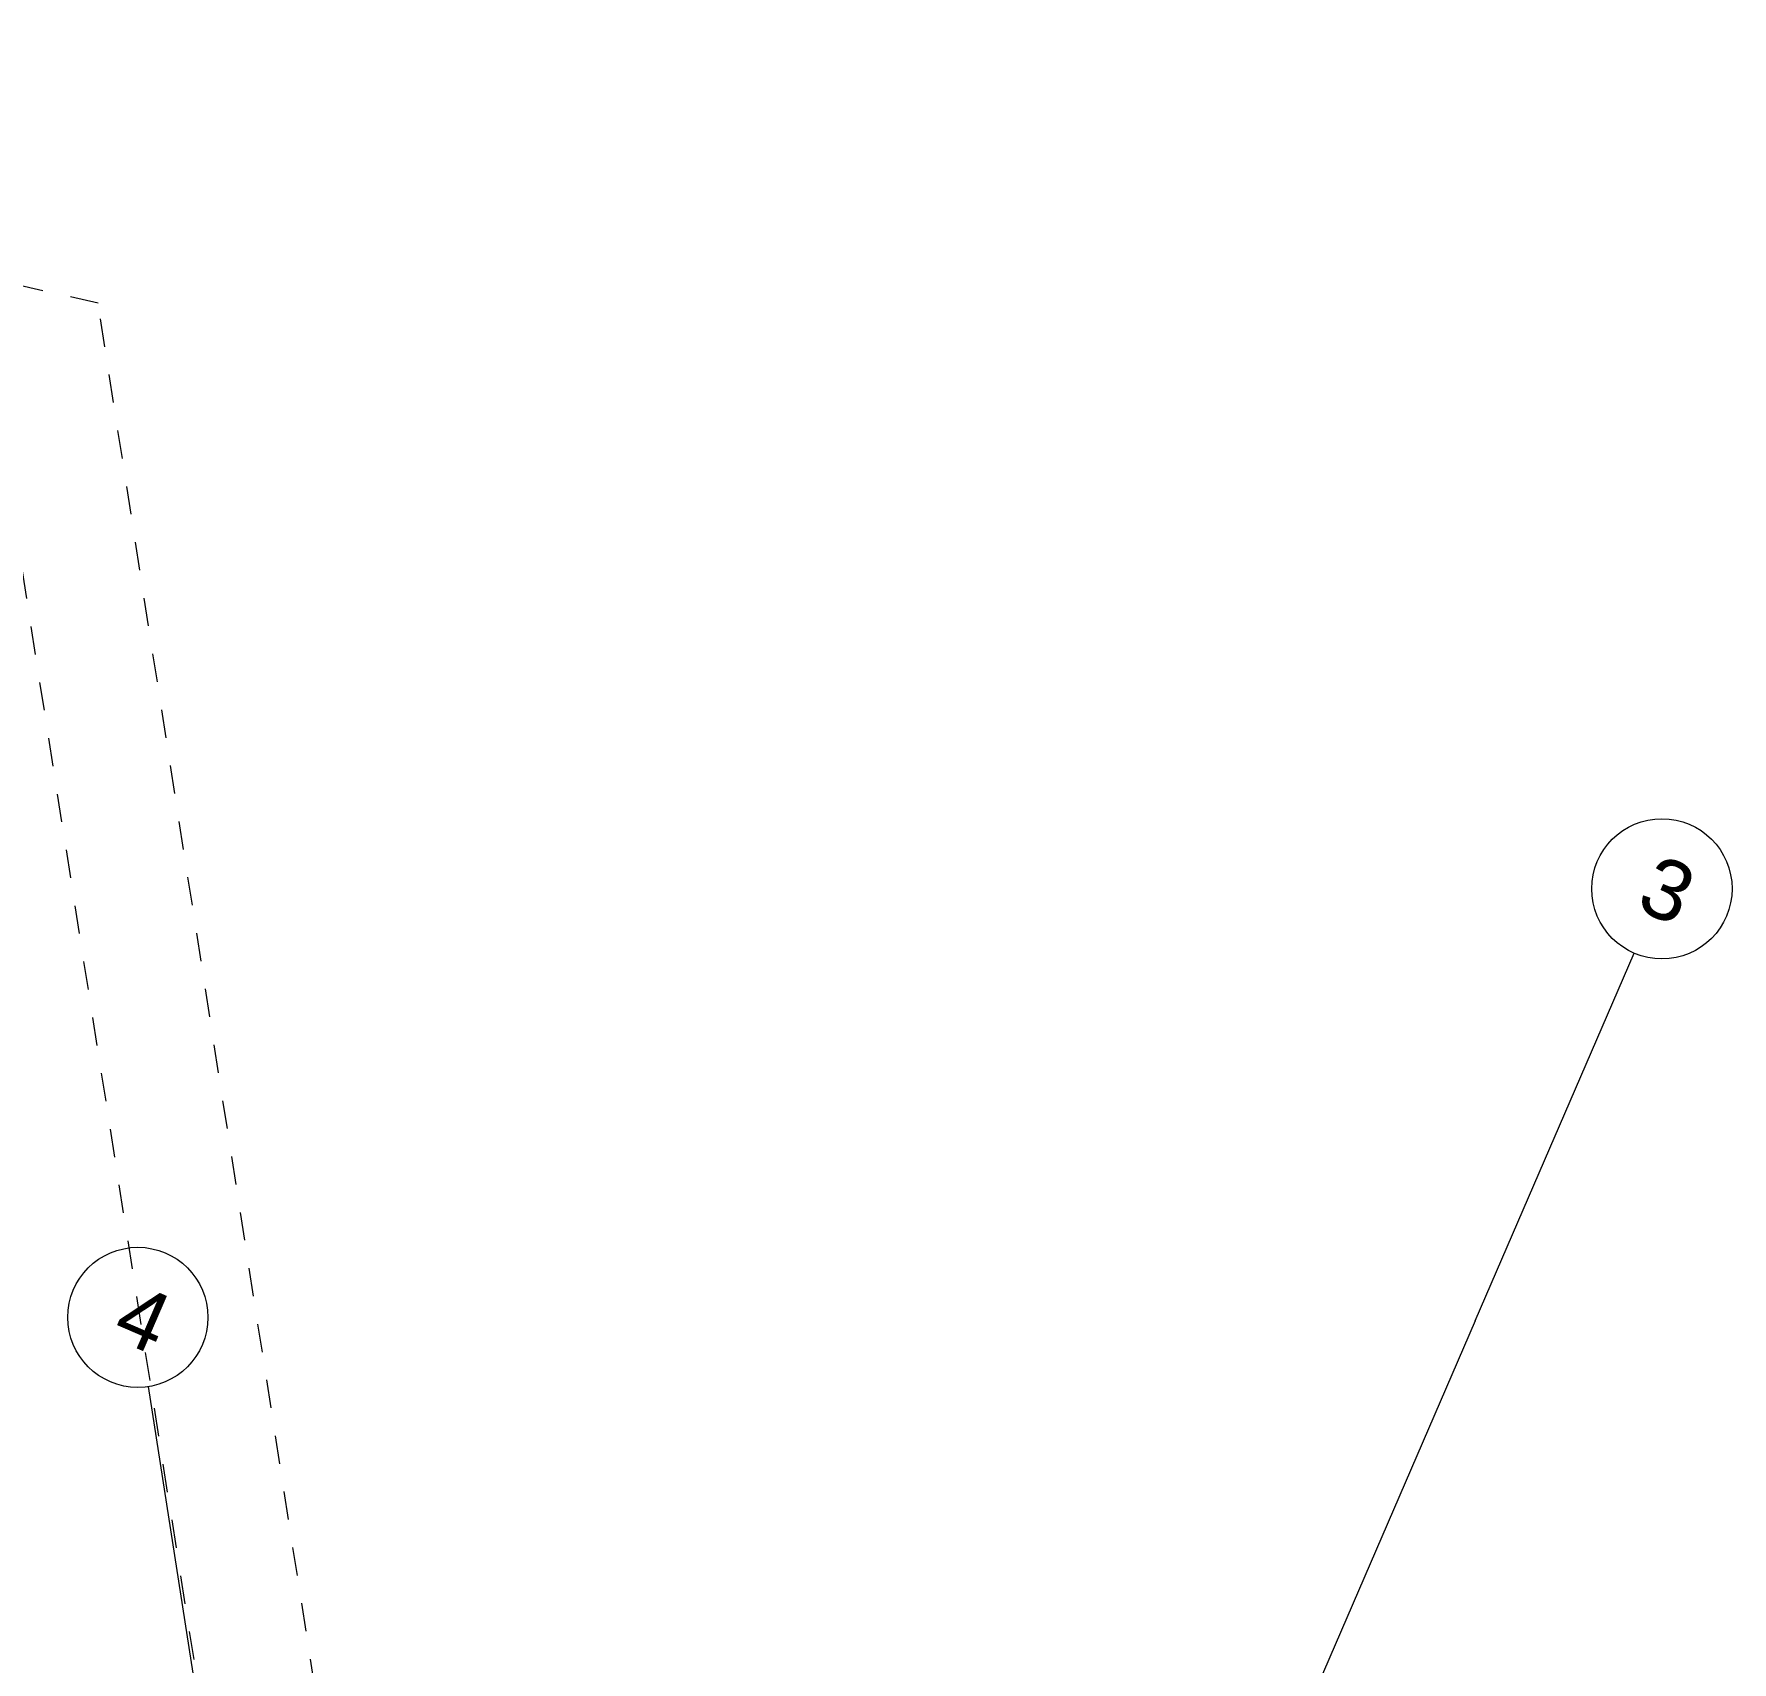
# Model space of a CAD drawing. Header units: millimetres. Extents: x 12535256 to 12566104, y 356204449 to 356234587.
# Drawn here: x 12553691 to 12557928, y 356228072 to 356232137 of the extents above; entities that cross this region are included whole.
import ezdxf
from ezdxf.enums import TextEntityAlignment as Align

# ---------------------------------------------------------------- set-up
doc = ezdxf.new("R2010")
doc.units = ezdxf.units.MM
doc.header["$MEASUREMENT"] = 0
doc.linetypes.add('Dashed Small', pattern=[141.111111, 70.555556, -70.555556])
doc.linetypes.add('Dot & Dashed', pattern=[6702.78, 3527.78, -1763.89, 0, -1411.11])
for name, color, linetype, lineweight in [('New_255 Plangrafiken_Pen_No__39', 8, 'Continuous', 13), ('New_290 Raster _ Achsen_Pen_No__1', 7, 'Continuous', 13), ('New_290 Raster _ Achsen_Pen_No__108', 7, 'Continuous', 13)]:
    doc.layers.add(name, color=color, linetype=linetype, lineweight=lineweight)
doc.layers.add('New_290 Raster _ Achsen', color=7, linetype='Continuous')
doc.styles.add('GENERATED_STYLE_1', font='arial.ttf')

# ---------------------------------------------------------------- blocks, each defined once
blk = doc.blocks.new('Standard grid marker[47]', base_point=(12557683.4, 356229842.1))
at = {"layer": 'New_290 Raster _ Achsen_Pen_No__1', "color": 7, "linetype": 'Continuous', "lineweight": 13}
blk.add_circle((12557752.8, 356230002.7), 175, dxfattribs=at)
at = {"layer": 'New_290 Raster _ Achsen_Pen_No__108', "color": 7, "linetype": 'Dot & Dashed', "lineweight": 13}
for q in [(12557683.4, 356229842.1), (12549224.7, 356210261)]:
    blk.add_line((12557286.9, 356228924.1), q, dxfattribs=at)
blk.add_point((12557286.9, 356228924.1), dxfattribs=at)
blk.add_point((12557286.9, 356228924.1), dxfattribs=at)
at = {"layer": 'New_290 Raster _ Achsen_Pen_No__108', "color": 7, "lineweight": 13, "style": 'GENERATED_STYLE_1'}
for tag, p in [('AC_MarkerText_1_0', (12557796.2, 356230068.8)), ('AC_MarkerText_1_1', (12548802.1, 356209248.4))]:
    blk.add_attdef(tag, text='', height=150, rotation=336.6365, dxfattribs=at).set_placement(p, align=Align.TOP_CENTER)
blk = doc.blocks.new('Standard grid marker[48]', base_point=(12557581.8, 356205556.1))
at = {"layer": 'New_290 Raster _ Achsen_Pen_No__1', "color": 7, "linetype": 'Continuous', "lineweight": 13}
blk.add_circle((12553949.7, 356228932.9), 175, dxfattribs=at)
at = {"layer": 'New_290 Raster _ Achsen_Pen_No__108', "color": 7, "linetype": 'Dot & Dashed', "lineweight": 13}
blk.add_line((12554130.1, 356227771.8), (12553976.6, 356228759.9), dxfattribs=at)
at = {"layer": 'New_290 Raster _ Achsen_Pen_No__108', "color": 7, "lineweight": 13, "style": 'GENERATED_STYLE_1'}
for tag, p in [('AC_MarkerText_1_1', (12553993, 356228998.9)), ('AC_MarkerText_1_0', (12557652, 356205449.2))]:
    blk.add_attdef(tag, text='', height=150, rotation=336.6365, dxfattribs=at).set_placement(p, align=Align.TOP_CENTER)

msp = doc.modelspace()

# ---------------------------------------------------------------- linework, layer by layer
at = {"layer": 'New_255 Plangrafiken_Pen_No__39', "color": 8, "linetype": 'Dashed Small', "lineweight": 13}
for p, q in [((12553850.457, 356231464.369), (12550896.859, 356232136.591)), ((12555111.948, 356223409.334), (12553850.457, 356231464.369)), ((12553594.781, 356231214.888), (12554804.374, 356223542.223))]:
    msp.add_line(p, q, dxfattribs=at)

# ---------------------------------------------------------------- block references
at = {"layer": 'New_290 Raster _ Achsen', "color": 7, "linetype": 'Continuous', "lineweight": 13}
ref = msp.add_blockref('Standard grid marker[47]', (12557683.441, 356229842.076), dxfattribs=at)
ref.add_attrib('AC_MarkerText_1', '3', dxfattribs={"layer": 'New_290 Raster _ Achsen_Pen_No__108', "color": 7, "lineweight": 13, "height": 150, "rotation": 336.636458, "style": 'GENERATED_STYLE_1'}).set_placement((12557796.178, 356230068.766), align=Align.TOP_CENTER)
ref = msp.add_blockref('Standard grid marker[48]', (12557581.816, 356205556.091), dxfattribs=at)
ref.add_attrib('AC_MarkerText_1_1', '4', dxfattribs={"layer": 'New_290 Raster _ Achsen_Pen_No__108', "color": 7, "lineweight": 13, "height": 150, "rotation": 336.636458, "style": 'GENERATED_STYLE_1'}).set_placement((12553993.04, 356228998.913), align=Align.TOP_CENTER)

doc.saveas('drawing.dxf')
